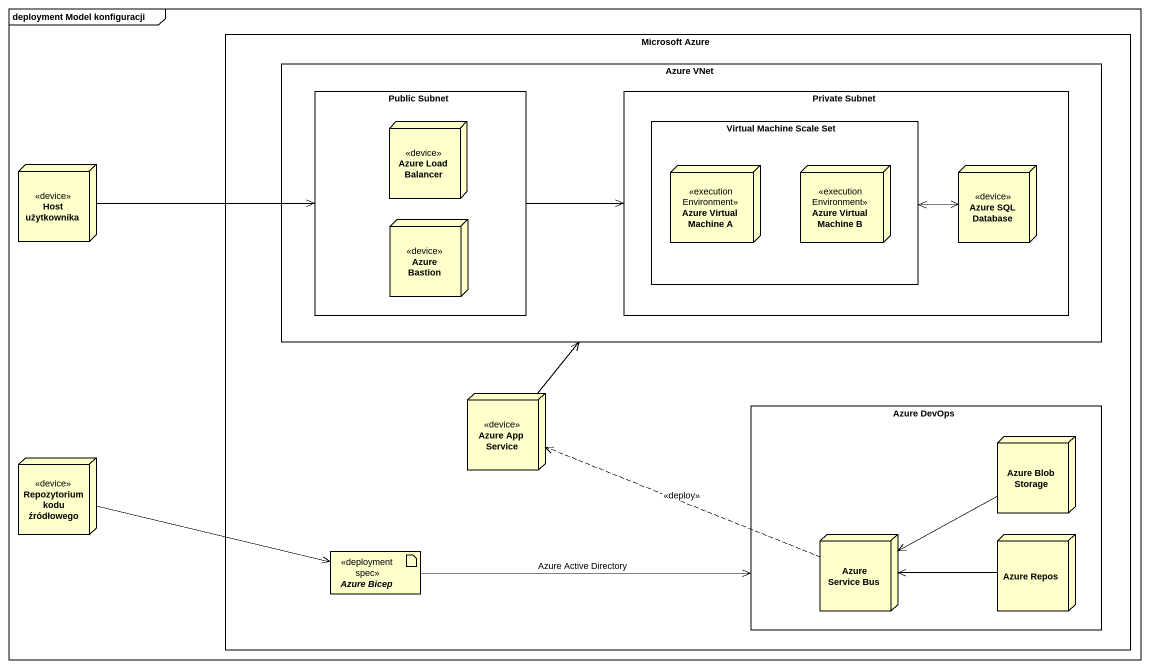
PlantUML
@startuml
mainframe deployment Model konfiguracji
rectangle "Microsoft Azure" as Microsoft_Azure {
  rectangle "Azure VNet" as Azure_VNet {
    rectangle "Public Subnet" as Public_Subnet {
      node "Azure Load Balancer" as Azure_Load_Balancer <<device>>
      node "Azure Bastion" as Azure_Bastion <<device>>
    }
    rectangle "Private Subnet" as Private_Subnet {
      rectangle "Virtual Machine Scale Set" as Virtual_Machine_Scale_Set {
        node "Azure Virtual Machine A" as Azure_Virtual_Machine_A <<executionEnvironment>>
        node "Azure Virtual Machine B" as Azure_Virtual_Machine_B <<executionEnvironment>>
      }
      node "Azure SQL Database" as Azure_SQL_Database <<device>>
    }
  }
  node "Azure App Service" as Azure_App_Service <<device>>
  rectangle "Azure DevOps" as Azure_DevOps {
    node "Azure Blob Storage" as Azure_Blob_Storage
    node "Azure Service Bus" as Azure_Service_Bus
    node "Azure Repos" as Azure_Repos
  }
  artifact "Azure Bicep" as Azure_Bicep <<deployment spec>>
}
node "Host użytkownika" as Host_użytkownika <<device>>
node "Repozytorium kodu źródłowego" as Repozytorium_kodu_źródłowego <<device>>
Public_Subnet -right-> Private_Subnet
Host_użytkownika -right-> Public_Subnet
Azure_SQL_Database <-left-> Virtual_Machine_Scale_Set
Azure_App_Service -up-> Azure_VNet
Azure_Blob_Storage -left-> Azure_Service_Bus
Repozytorium_kodu_źródłowego -right-> Azure_Bicep
Azure_Bicep -right-> Azure_DevOps : Azure Active Directory
Azure_Service_Bus .left.> Azure_App_Service : <<deploy>>
Azure_Repos -left-> Azure_Service_Bus
@enduml
